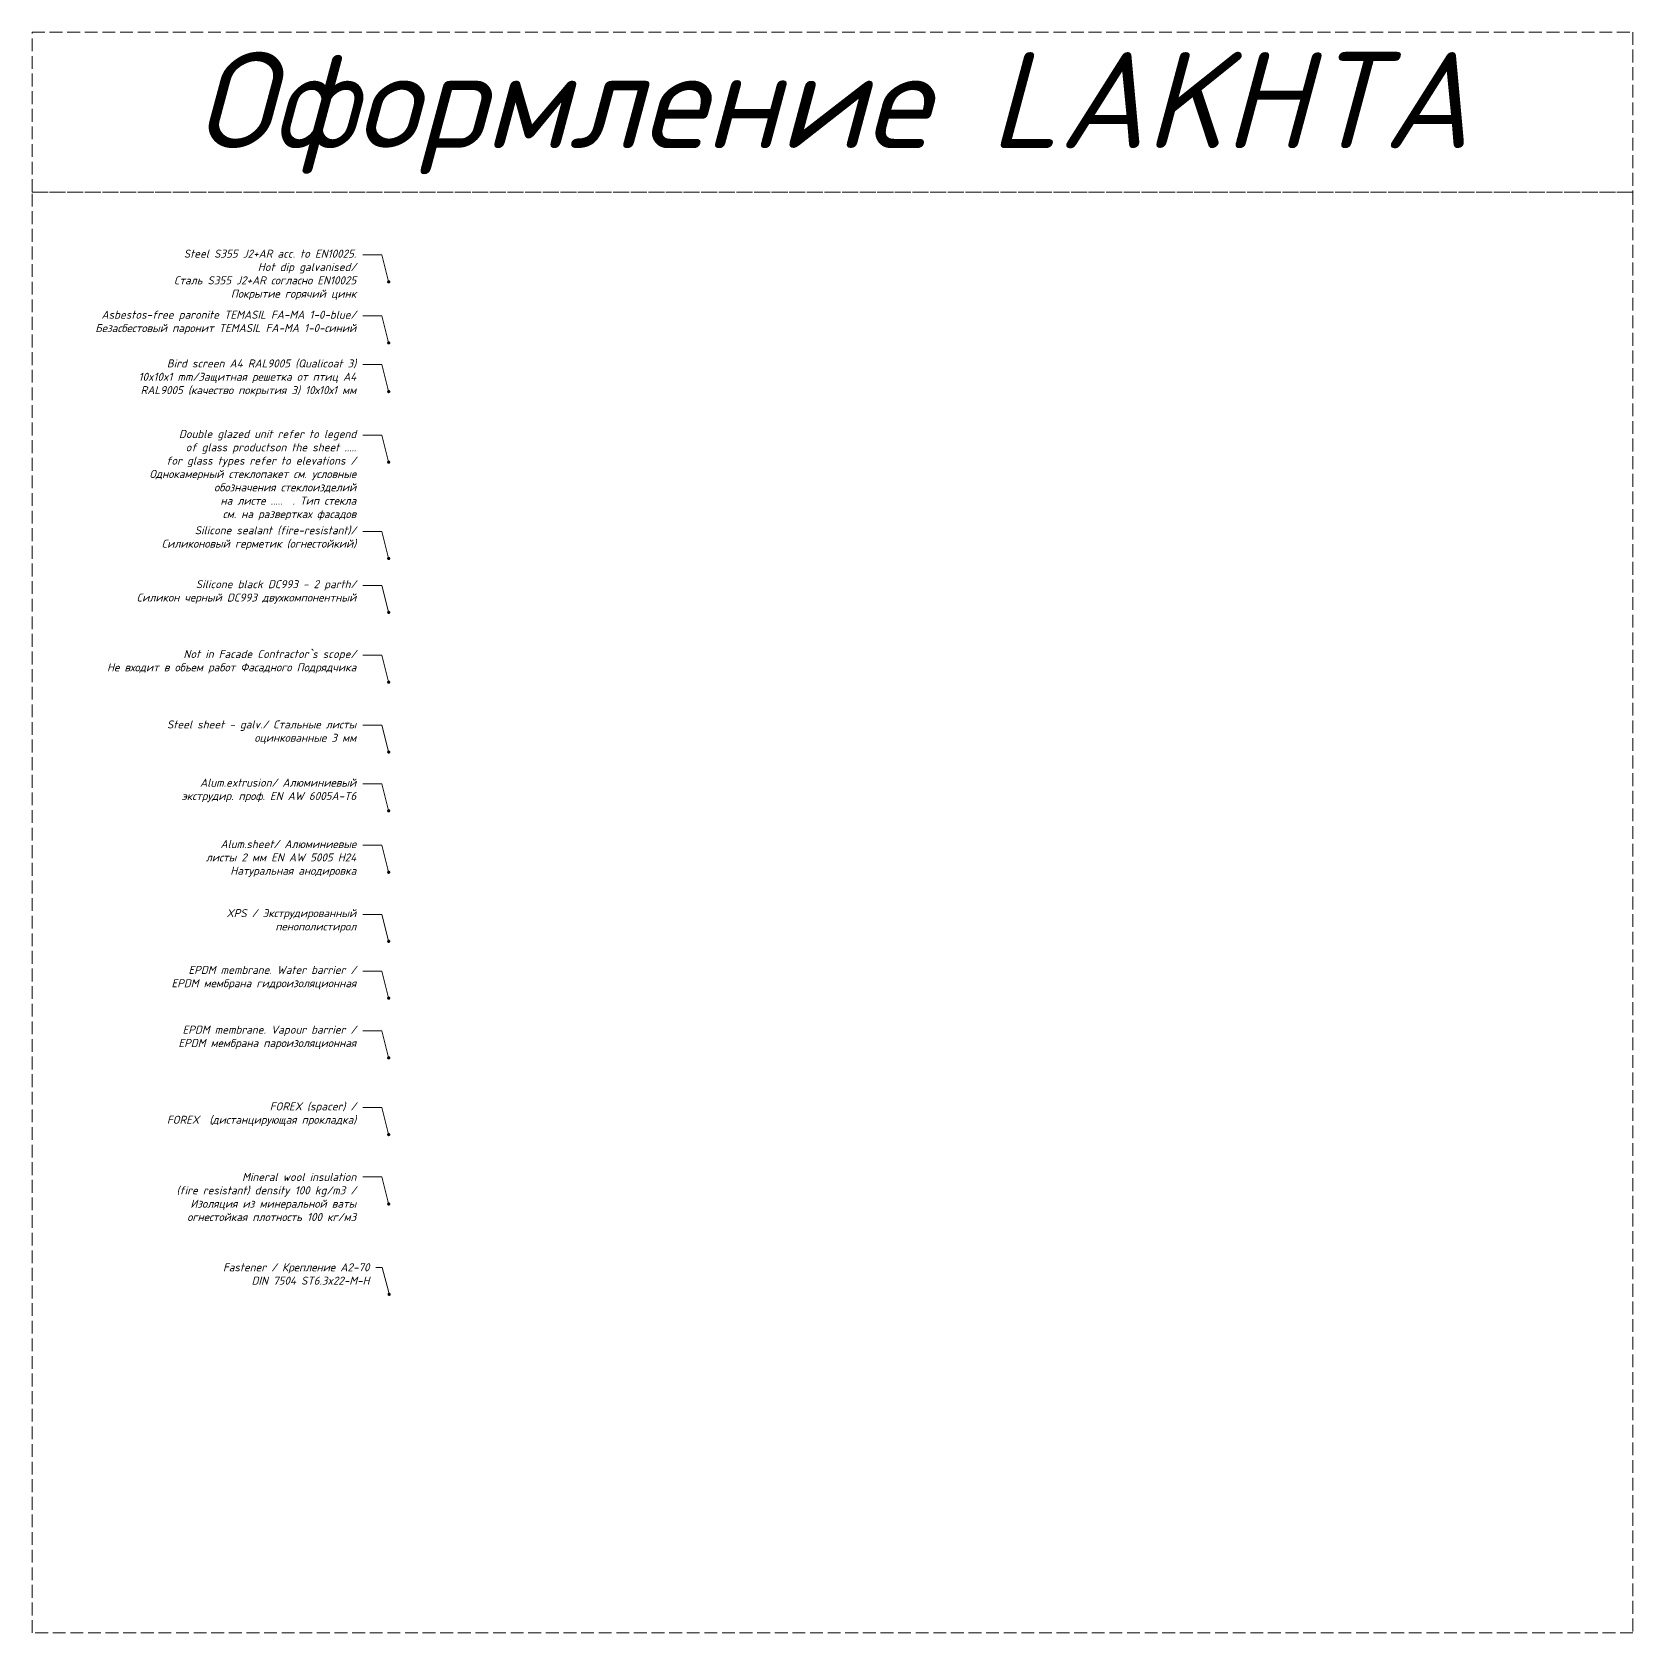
# Model space of a CAD drawing. Header units: millimetres. Extents: x -29692 to 34729, y -8412 to 43293.
# Drawn here: x -8584 to -6084, y -5584 to -3084 of the extents above; entities that cross this region are included whole.
import ezdxf
from ezdxf import colors
from ezdxf.entities.mleader import LeaderData, LeaderLine
from ezdxf.math import Vec2, Vec3

# ---------------------------------------------------------------- set-up
doc = ezdxf.new("R2010")
doc.units = ezdxf.units.MM
doc.linetypes.add('JIS_02_4.0', pattern=[5.5, 4, -1.5])
doc.layers.add('_0_004_Текст_01', color=7, linetype='Continuous', lineweight=18)
doc.layers.add('_0_023 _Линия_04', color=96, linetype='JIS_02_4.0', lineweight=9, plot=False)
doc.styles.add('_DZ_2.5', font='isocpeui.ttf', dxfattribs={"height": 2.5})
doc.styles.add('_DZ_4', font='isocpeui.ttf', dxfattribs={"height": 4})

# ---------------------------------------------------------------- blocks, each defined once
blk = doc.blocks.new('_Dot')
at = {"color": 0, "linetype": 'ByBlock', "lineweight": -2}
blk.add_line((-0.5, 0), (-1, 0), dxfattribs=at)
at = {"color": 0, "linetype": 'ByBlock', "const_width": 0.5}
blk.add_lwpolyline([(-0.25, 0, 1), (0.25, 0, 1)], format="xyb", close=True, dxfattribs=at)

msp = doc.modelspace()

# ---------------------------------------------------------------- linework, layer by layer
at = {"layer": '_0_023 _Линия_04', "ltscale": 5, "transparency": 33554687}
for points in [[(-8584.319, -3084.249), (-6084.319, -3084.249), (-6084.319, -3334.249), (-8584.319, -3334.249)], [(-8584.319, -3334.249), (-6084.319, -3334.249), (-6084.319, -5584.249), (-8584.319, -5584.249)]]:
    msp.add_lwpolyline(points, close=True, dxfattribs=at)

# ---------------------------------------------------------------- texts
at = {"layer": '_0_004_Текст_01', "transparency": 33554687, "insert": (-7334.319, -3210.939), "char_height": 150, "width": 12500, "attachment_point": 5, "style": '_DZ_4'}
msp.add_mtext('Оформление LAKHTA', dxfattribs=at)

# ---------------------------------------------------------------- leaders
at = {"layer": '_0_004_Текст_01'}
ml = msp.add_multileader_mtext('Standard', dxfattribs=at)
ml.set_content('{\\fISOCPEUR|b0|i1|c186|p34;Steel S355 J2+AR acc. to EN10025.\\PHot dip galvanised/\\P}Сталь{\\fISOCPEUR|b0|i1|c186|p34; S355 J2+AR} согласно EN10025\\PПокрытие горячий цинк{\\fISOCPEUR|b0|i1|c186|p34; } ', color=256, style='_DZ_2.5')
ml.set_leader_properties(color=256, linetype='ByLayer', lineweight=-1)
ml.set_arrow_properties(name='DOT')
ml.build(insert=Vec2(0, 0))
ml.multileader.update_dxf_attribs({"dogleg_length": 2, "arrow_head_size": 5, "scale": 5})
ctx = ml.context
ctx.base_point, ctx.scale, ctx.char_height, ctx.arrow_head_size, ctx.landing_gap_size, ctx.plane_origin = Vec3(-8387.262, -3432.237), 5, 12.5, 5, 10, Vec3(-8025.585, -3467.015)
ctx.text_align_type = 2
notes = []
notes.append((ctx, [(0, (1, 1, 0), (-8037.991, -3432.237), (-1, 0), 30, [(0, [(-8027.335, -3474.39)], 0, [])])]))
ctx.mtext.insert, ctx.mtext.alignment, ctx.mtext.flow_direction = Vec3(-8077.991, -3424.112), 3, 5
ml = msp.add_multileader_mtext('Standard', dxfattribs=at)
ml.set_content('Asbestos-free paronite TEMASIL FA-MA 1-0-blue/\\PБезасбестовый паронит TEMASIL FA-MA 1-0-синий  ', color=256, style='_DZ_2.5')
ml.set_leader_properties(color=256, linetype='ByLayer', lineweight=-1)
ml.set_arrow_properties(name='DOT')
ml.build(insert=Vec2(0, 0))
ml.multileader.update_dxf_attribs({"dogleg_length": 2, "arrow_head_size": 5, "scale": 5})
ctx = ml.context
ctx.base_point, ctx.scale, ctx.char_height, ctx.arrow_head_size, ctx.landing_gap_size, ctx.plane_origin = Vec3(-8503.531, -3527.56), 5, 12.5, 5, 10, Vec3(-8025.585, -3562.338)
ctx.text_align_type = 2
notes.append((ctx, [(0, (1, 1, 0), (-8037.991, -3527.56), (-1, 0), 30, [(0, [(-8027.335, -3569.713)], 0, [])])]))
ctx.mtext.insert, ctx.mtext.alignment, ctx.mtext.flow_direction = Vec3(-8077.991, -3519.435), 3, 5
ml = msp.add_multileader_mtext('Standard', dxfattribs=at)
ml.set_content('Bird screen A4 RAL9005 (Qualicoat 3) \\P10x10x1 mm/Защитная решетка от птиц А4 \\PRAL9005 (качество покрытия 3) 10х10х1 мм ', color=256, style='_DZ_2.5')
ml.set_leader_properties(color=256, linetype='ByLayer', lineweight=-1)
ml.set_arrow_properties(name='DOT')
ml.build(insert=Vec2(0, 0))
ml.multileader.update_dxf_attribs({"dogleg_length": 2, "arrow_head_size": 5, "scale": 5})
ctx = ml.context
ctx.base_point, ctx.scale, ctx.char_height, ctx.arrow_head_size, ctx.landing_gap_size, ctx.plane_origin = Vec3(-8447.337, -3603.641), 5, 12.5, 5, 10, Vec3(-8025.585, -3638.419)
ctx.text_align_type = 2
notes.append((ctx, [(0, (1, 1, 0), (-8037.991, -3603.641), (-1, 0), 30, [(0, [(-8027.335, -3645.794)], 0, [])])]))
ctx.mtext.insert, ctx.mtext.alignment, ctx.mtext.flow_direction = Vec3(-8077.991, -3595.516), 3, 5
ml = msp.add_multileader_mtext('Standard', dxfattribs=at)
ml.set_content('Double glazed unit refer to legend \\Pof glass productson the sheet .....\\Pfor glass types refer to elevations /\\PОднокамерный стеклопакет см. условные \\Pобозначения стеклоизделий \\Pна листе .....{\\fISOCPEUR|b0|i1|c186|p34; } . Тип стекла \\Pсм. на развертках фасадов', color=256, style='_DZ_2.5')
ml.set_leader_properties(color=256, linetype='ByLayer', lineweight=-1)
ml.set_arrow_properties(name='DOT')
ml.build(insert=Vec2(0, 0))
ml.multileader.update_dxf_attribs({"dogleg_length": 2, "arrow_head_size": 5, "scale": 5})
ctx = ml.context
ctx.base_point, ctx.scale, ctx.char_height, ctx.arrow_head_size, ctx.landing_gap_size, ctx.plane_origin = Vec3(-8423.436, -3713.791), 5, 12.5, 5, 10, Vec3(-8025.585, -3748.569)
ctx.text_align_type = 2
notes.append((ctx, [(0, (1, 1, 0), (-8037.991, -3713.791), (-1, 0), 30, [(0, [(-8027.335, -3755.944)], 0, [])])]))
ctx.mtext.insert, ctx.mtext.alignment, ctx.mtext.flow_direction = Vec3(-8077.991, -3705.666), 3, 5
ml = msp.add_multileader_mtext('Standard', dxfattribs=at)
ml.set_content('Silicone sealant (fire-resistant)/\\PСиликоновый герметик (огнестойкий)', color=256, style='_DZ_2.5')
ml.set_leader_properties(color=256, linetype='ByLayer', lineweight=-1)
ml.set_arrow_properties(name='DOT')
ml.build(insert=Vec2(0, 0))
ml.multileader.update_dxf_attribs({"dogleg_length": 2, "arrow_head_size": 5, "scale": 5})
ctx = ml.context
ctx.base_point, ctx.scale, ctx.char_height, ctx.arrow_head_size, ctx.landing_gap_size, ctx.plane_origin = Vec3(-8394.212, -3864.211), 5, 12.5, 5, 10, Vec3(-8025.585, -3898.989)
ctx.text_align_type = 2
notes.append((ctx, [(0, (1, 1, 0), (-8037.991, -3864.211), (-1, 0), 30, [(0, [(-8027.335, -3906.364)], 0, [])])]))
ctx.mtext.insert, ctx.mtext.alignment, ctx.mtext.flow_direction = Vec3(-8077.991, -3856.086), 3, 5
ml = msp.add_multileader_mtext('Standard', dxfattribs=at)
ml.set_content('Silicone black DC993 - 2 parth/\\PСиликон черный {\\fISOCPEUR|b0|i1|c186|p34;DC993} двухкомпонентный', color=256, style='_DZ_2.5')
ml.set_leader_properties(color=256, linetype='ByLayer', lineweight=-1)
ml.set_arrow_properties(name='DOT')
ml.build(insert=Vec2(0, 0))
ml.multileader.update_dxf_attribs({"dogleg_length": 2, "arrow_head_size": 5, "scale": 5})
ctx = ml.context
ctx.base_point, ctx.scale, ctx.char_height, ctx.arrow_head_size, ctx.landing_gap_size, ctx.plane_origin = Vec3(-8427.214, -3948.368), 5, 12.5, 5, 10, Vec3(-8025.585, -3983.146)
ctx.text_align_type = 2
notes.append((ctx, [(0, (1, 1, 0), (-8037.991, -3948.368), (-1, 0), 30, [(0, [(-8027.335, -3990.521)], 0, [])])]))
ctx.mtext.insert, ctx.mtext.alignment, ctx.mtext.flow_direction = Vec3(-8077.991, -3940.243), 3, 5
ml = msp.add_multileader_mtext('Standard', dxfattribs=at)
ml.set_content('Not in Facade Contractor`s scope/\\PНе входит в объем работ Фасадного Подрядчика', color=256, style='_DZ_2.5')
ml.set_leader_properties(color=256, linetype='ByLayer', lineweight=-1)
ml.set_arrow_properties(name='DOT')
ml.build(insert=Vec2(0, 0))
ml.multileader.update_dxf_attribs({"dogleg_length": 2, "arrow_head_size": 5, "scale": 5})
ctx = ml.context
ctx.base_point, ctx.scale, ctx.char_height, ctx.arrow_head_size, ctx.landing_gap_size, ctx.plane_origin = Vec3(-8495.841, -4057.369), 5, 12.5, 5, 10, Vec3(-8025.585, -4092.147)
ctx.text_align_type = 2
notes.append((ctx, [(0, (1, 1, 0), (-8037.991, -4057.369), (-1, 0), 30, [(0, [(-8027.335, -4099.522)], 0, [])])]))
ctx.mtext.insert, ctx.mtext.alignment, ctx.mtext.flow_direction = Vec3(-8077.991, -4049.244), 3, 5
ml = msp.add_multileader_mtext('Standard', dxfattribs=at)
ml.set_content('Steel sheet - galv./ Стальные листы\\Pоцинкованные 3 мм', color=256, style='_DZ_2.5')
ml.set_leader_properties(color=256, linetype='ByLayer', lineweight=-1)
ml.set_arrow_properties(name='DOT')
ml.build(insert=Vec2(0, 0))
ml.multileader.update_dxf_attribs({"dogleg_length": 2, "arrow_head_size": 5, "scale": 5})
ctx = ml.context
ctx.base_point, ctx.scale, ctx.char_height, ctx.arrow_head_size, ctx.landing_gap_size, ctx.plane_origin = Vec3(-8391.211, -4166.457), 5, 12.5, 5, 10, Vec3(-8025.585, -4201.235)
ctx.text_align_type = 2
notes.append((ctx, [(0, (1, 1, 0), (-8037.991, -4166.457), (-1, 0), 30, [(0, [(-8027.335, -4208.61)], 0, [])])]))
ctx.mtext.insert, ctx.mtext.alignment, ctx.mtext.flow_direction = Vec3(-8077.991, -4159.269), 3, 5
ml = msp.add_multileader_mtext('Standard', dxfattribs=at)
ml.set_content('Alum.extrusion/ Алюминиевый \\Pэкструдир. проф. EN AW 6005A-T6', color=256, style='_DZ_2.5')
ml.set_leader_properties(color=256, linetype='ByLayer', lineweight=-1)
ml.set_arrow_properties(name='DOT')
ml.build(insert=Vec2(0, 0))
ml.multileader.update_dxf_attribs({"dogleg_length": 2, "arrow_head_size": 5, "scale": 5})
ctx = ml.context
ctx.base_point, ctx.scale, ctx.char_height, ctx.arrow_head_size, ctx.landing_gap_size, ctx.plane_origin = Vec3(-8369.979, -4258.277), 5, 12.5, 5, 10, Vec3(-8025.585, -4293.055)
ctx.text_align_type = 2
notes.append((ctx, [(0, (1, 1, 0), (-8037.991, -4258.277), (-1, 0), 30, [(0, [(-8027.335, -4300.43)], 0, [])])]))
ctx.mtext.insert, ctx.mtext.alignment, ctx.mtext.flow_direction = Vec3(-8077.991, -4250.152), 3, 5
ml = msp.add_multileader_mtext('Standard', dxfattribs=at)
ml.set_content('Alum.sheet/ Алюминиевые \\Pлисты 2 мм EN AW 5005 H24\\PНатуральная анодировка', color=256, style='_DZ_2.5')
ml.set_leader_properties(color=256, linetype='ByLayer', lineweight=-1)
ml.set_arrow_properties(name='DOT')
ml.build(insert=Vec2(0, 0))
ml.multileader.update_dxf_attribs({"dogleg_length": 2, "arrow_head_size": 5, "scale": 5})
ctx = ml.context
ctx.base_point, ctx.scale, ctx.char_height, ctx.arrow_head_size, ctx.landing_gap_size, ctx.plane_origin = Vec3(-8321.58, -4354.183), 5, 12.5, 5, 10, Vec3(-8025.585, -4388.961)
ctx.text_align_type = 2
notes.append((ctx, [(0, (1, 1, 0), (-8037.991, -4354.183), (-1, 0), 30, [(0, [(-8027.335, -4396.336)], 0, [])])]))
ctx.mtext.insert, ctx.mtext.alignment, ctx.mtext.flow_direction = Vec3(-8077.991, -4346.058), 3, 5
ml = msp.add_multileader_mtext('Standard', dxfattribs=at)
ml.set_content('XPS /{\\fISOCPEUR|b0|i1|c186|p34; }Экструдированный \\Pпенополистирол', color=256, style='_DZ_2.5')
ml.set_leader_properties(color=256, linetype='ByLayer', lineweight=-1)
ml.set_arrow_properties(name='DOT')
ml.build(insert=Vec2(0, 0))
ml.multileader.update_dxf_attribs({"dogleg_length": 2, "arrow_head_size": 5, "scale": 5})
ctx = ml.context
ctx.base_point, ctx.scale, ctx.char_height, ctx.arrow_head_size, ctx.landing_gap_size, ctx.plane_origin = Vec3(-8296.315, -4462.047), 5, 12.5, 5, 10, Vec3(-8025.585, -4496.824)
ctx.text_align_type = 2
notes.append((ctx, [(0, (1, 1, 0), (-8037.991, -4462.047), (-1, 0), 30, [(0, [(-8027.335, -4504.199)], 0, [])])]))
ctx.mtext.insert, ctx.mtext.alignment, ctx.mtext.flow_direction = Vec3(-8077.991, -4453.922), 3, 5
ml = msp.add_multileader_mtext('Standard', dxfattribs=at)
ml.set_content('EPDM membrane. Water barrier /{\\fISOCPEUR|b0|i1|c186|p34; }\\P{\\fISOCPEUR|b0|i1|c186|p34;EPDM} мембрана гидроизоляционная', color=256, style='_DZ_2.5')
ml.set_leader_properties(color=256, linetype='ByLayer', lineweight=-1)
ml.set_arrow_properties(name='DOT')
ml.build(insert=Vec2(0, 0))
ml.multileader.update_dxf_attribs({"dogleg_length": 2, "arrow_head_size": 5, "scale": 5})
ctx = ml.context
ctx.base_point, ctx.scale, ctx.char_height, ctx.arrow_head_size, ctx.landing_gap_size, ctx.plane_origin = Vec3(-8379.913, -4550.722), 5, 12.5, 5, 10, Vec3(-8025.585, -4585.5)
ctx.text_align_type = 2
notes.append((ctx, [(0, (1, 1, 0), (-8037.991, -4550.722), (-1, 0), 30, [(0, [(-8027.335, -4592.875)], 0, [])])]))
ctx.mtext.insert, ctx.mtext.alignment, ctx.mtext.flow_direction = Vec3(-8077.991, -4542.597), 3, 5
ml = msp.add_multileader_mtext('Standard', dxfattribs=at)
ml.set_content('EPDM membrane. Vapour barrier /{\\fISOCPEUR|b0|i1|c186|p34; }\\P{\\fISOCPEUR|b0|i1|c186|p34;EPDM} мембрана пароизоляционная', color=256, style='_DZ_2.5')
ml.set_leader_properties(color=256, linetype='ByLayer', lineweight=-1)
ml.set_arrow_properties(name='DOT')
ml.build(insert=Vec2(0, 0))
ml.multileader.update_dxf_attribs({"dogleg_length": 2, "arrow_head_size": 5, "scale": 5})
ctx = ml.context
ctx.base_point, ctx.scale, ctx.char_height, ctx.arrow_head_size, ctx.landing_gap_size, ctx.plane_origin = Vec3(-8372.139, -4644.011), 5, 12.5, 5, 10, Vec3(-8025.585, -4678.788)
ctx.text_align_type = 2
notes.append((ctx, [(0, (1, 1, 0), (-8037.991, -4644.011), (-1, 0), 30, [(0, [(-8027.335, -4686.163)], 0, [])])]))
ctx.mtext.insert, ctx.mtext.alignment, ctx.mtext.flow_direction = Vec3(-8077.991, -4635.886), 3, 5
ml = msp.add_multileader_mtext('Standard', dxfattribs=at)
ml.set_content('FOREX (spacer) /{\\fISOCPEUR|b0|i1|c186|p34; }\\PFOREX  (дистанцирующая прокладка)', color=256, style='_DZ_2.5')
ml.set_leader_properties(color=256, linetype='ByLayer', lineweight=-1)
ml.set_arrow_properties(name='DOT')
ml.build(insert=Vec2(0, 0))
ml.multileader.update_dxf_attribs({"dogleg_length": 2, "arrow_head_size": 5, "scale": 5})
ctx = ml.context
ctx.base_point, ctx.scale, ctx.char_height, ctx.arrow_head_size, ctx.landing_gap_size, ctx.plane_origin = Vec3(-8395.86, -4763.849), 5, 12.5, 5, 10, Vec3(-8025.585, -4798.627)
ctx.text_align_type = 2
notes.append((ctx, [(0, (1, 1, 0), (-8037.991, -4763.849), (-1, 0), 30, [(0, [(-8027.335, -4806.002)], 0, [])])]))
ctx.mtext.insert, ctx.mtext.alignment, ctx.mtext.flow_direction = Vec3(-8077.991, -4755.724), 3, 5
ml = msp.add_multileader_mtext('Standard', dxfattribs=at)
ml.set_content('Mineral wool insulation \\P(fire resistant) density 100 kg/m3 /\\PИзоляция из минеральной ваты\\Pогнестойкая плотность 100 кг/м3', color=256, style='_DZ_2.5')
ml.set_leader_properties(color=256, linetype='ByLayer', lineweight=-1)
ml.set_arrow_properties(name='DOT')
ml.build(insert=Vec2(0, 0))
ml.multileader.update_dxf_attribs({"dogleg_length": 2, "arrow_head_size": 5, "scale": 5})
ctx = ml.context
ctx.base_point, ctx.scale, ctx.char_height, ctx.arrow_head_size, ctx.landing_gap_size, ctx.plane_origin = Vec3(-8376.201, -4872.204), 5, 12.5, 5, 10, Vec3(-8025.585, -4906.982)
ctx.text_align_type = 2
notes.append((ctx, [(0, (1, 1, 0), (-8037.991, -4872.204), (-1, 0), 30, [(0, [(-8027.335, -4914.357)], 0, [])])]))
ctx.mtext.insert, ctx.mtext.alignment, ctx.mtext.flow_direction = Vec3(-8077.991, -4865.949), 3, 5
ml = msp.add_multileader_mtext('Standard', dxfattribs=at)
ml.set_content('Fastener / Крепление А2-70\\PDIN 7504 ST6.3x22-M-H', color=256, style='_DZ_2.5')
ml.set_leader_properties(color=256, linetype='ByLayer', lineweight=-1)
ml.set_arrow_properties(name='DOT')
ml.build(insert=Vec2(0, 0))
ml.multileader.update_dxf_attribs({"dogleg_length": 2, "arrow_head_size": 5, "scale": 5})
ctx = ml.context
ctx.base_point, ctx.scale, ctx.char_height, ctx.arrow_head_size, ctx.landing_gap_size, ctx.plane_origin = Vec3(-8299.72, -5013.305), 5, 12.5, 5, 10, Vec3(-8024.928, -5048.083)
ctx.text_align_type = 2
notes.append((ctx, [(0, (1, 1, 0), (-8037.334, -5013.305), (-1, 0), 10, [(0, [(-8026.678, -5055.458)], 0, [])])]))
ctx.mtext.insert, ctx.mtext.alignment, ctx.mtext.flow_direction = Vec3(-8057.334, -5006.975), 3, 5
for ctx, leaders in notes:
    for number, flags, end, landing, length, lines in leaders:
        leader = LeaderData()
        leader.index, (leader.has_last_leader_line, leader.has_dogleg_vector, leader.attachment_direction) = number, flags
        leader.last_leader_point, leader.dogleg_vector, leader.dogleg_length = Vec3(end), Vec3(landing), length
        for number, points, colour, breaks in lines:
            line = LeaderLine()
            line.index, line.vertices, line.color, line.breaks = number, Vec3.list(points), colors.encode_raw_color(colour), breaks
            leader.lines.append(line)
        ctx.leaders.append(leader)

doc.saveas('drawing.dxf')
